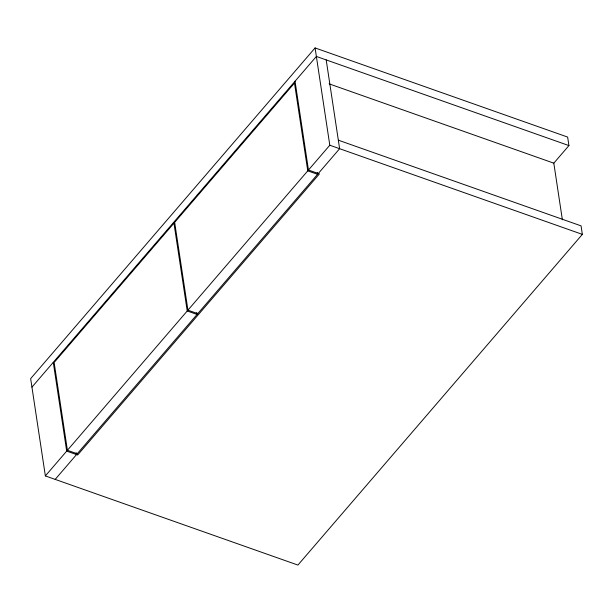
<?xml version="1.0" encoding="UTF-8"?>
<svg xmlns="http://www.w3.org/2000/svg" width="613" height="613" viewBox="0 0 613 613"><rect width="100%" height="100%" fill="white"/><g stroke="black" fill="none" stroke-linecap="round" stroke-linejoin="round"><path stroke-width="0.92" d="M553.332 163.717L568.925 145.588L567.638 137.074L315.082 47.929L30.65 378.627L45.362 475.926L297.918 565.071L582.35 234.373L581.063 225.86L338.338 140.185M31.937 387.14L316.377 56.442L568.925 145.588M45.362 475.926L66.694 451.122L53.27 362.337M67.407 450.294L187.226 310.99L173.946 223.178L54.128 362.482L67.407 450.294L77.23 453.766M187.938 310.163L307.757 170.858L294.478 83.046L174.659 222.35L187.938 310.163L197.761 313.634M66.694 451.122L77.644 454.984L319.411 173.893L308.469 170.031L329.802 145.227L315.082 47.929M55.185 479.389L339.625 148.698L326.193 59.913M329.127 83.851L553.815 163.158L562.382 219.822M329.802 145.227L582.35 234.373M307.757 170.858L317.58 174.322L317.296 172.437M187.226 310.99L197.049 314.454L196.765 312.569M295.037 81.245L308.469 170.031M76.234 452.7L76.518 454.585"/></g></svg>
